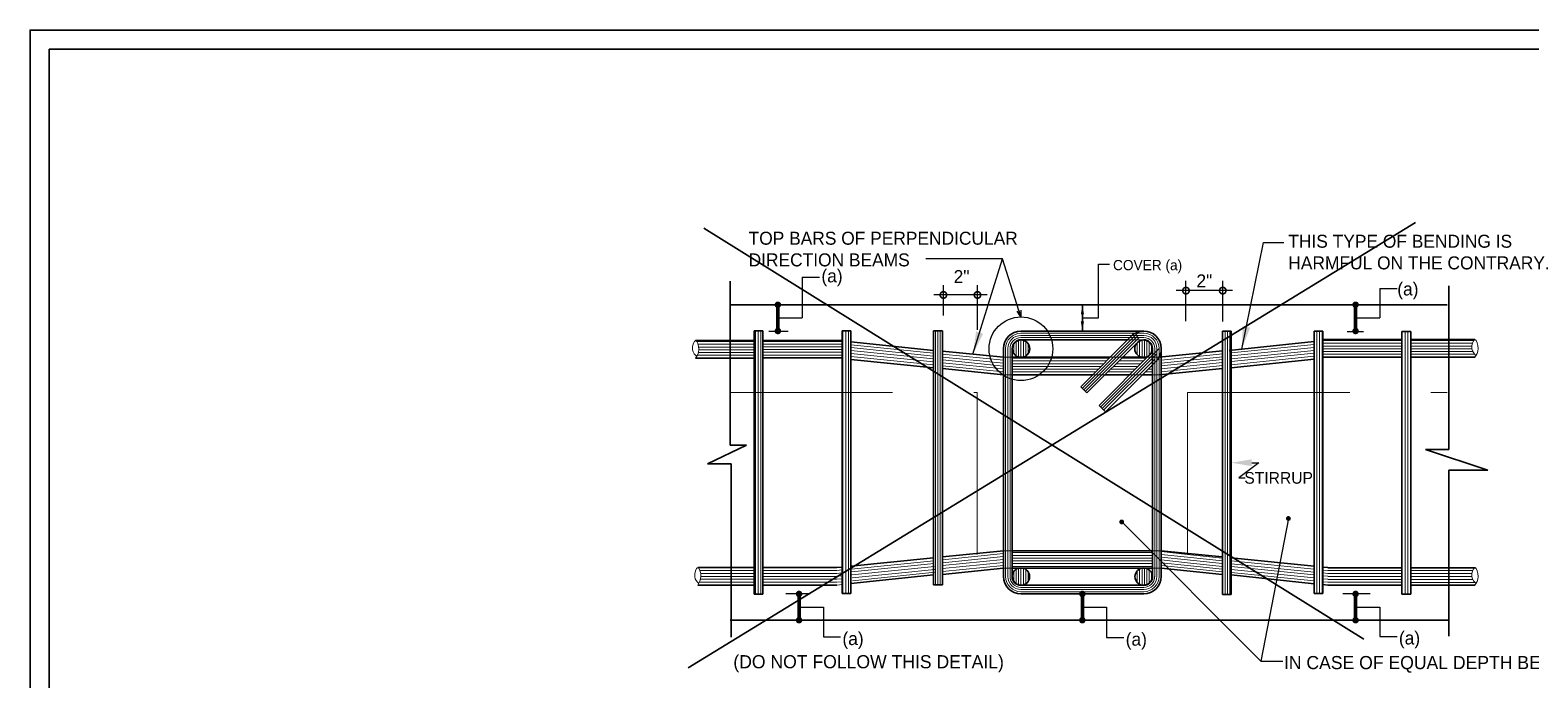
# Model space of a CAD drawing. Header units: inches. Extents: x -159432 to -126829, y -44881 to -40109.
# Drawn here: x -146908.4 to -146446, y -41915.3 to -41715.1 of the extents above; entities that cross this region are included whole.
import ezdxf

# ---------------------------------------------------------------- set-up
doc = ezdxf.new("R2010")
doc.units = ezdxf.units.IN
doc.header["$LTSCALE"] = 10
doc.header["$MEASUREMENT"] = 0
doc.header["$PDMODE"] = 34
doc.linetypes.add('DASHED', pattern=[0.75, 0.5, -0.25])
doc.layers.get('0').update_dxf_attribs({"color": 140, "lineweight": 25})
doc.layers.get('Defpoints').update_dxf_attribs({"lineweight": 25})
for name, color, linetype, lineweight in [('DASHED LIGHT', 7, 'DASHED', 15), ('DIM', 6, 'Continuous', 25), ('DIMENSION', 6, 'Continuous', 25), ('DOTS', 31, 'Continuous', 0), ('line', 134, 'Continuous', 30), ('LINTEL', 12, 'Continuous', 35)]:
    doc.layers.add(name, color=color, linetype=linetype, lineweight=lineweight)
doc.styles.add('Arial Narrow', font='ARIALN.TTF', dxfattribs={"height": 8})
doc.dimstyles.new('ARCHITECT', dxfattribs={"dimtxt": 7, "dimasz": 2, "dimexe": 6, "dimexo": 6, "dimgap": 2, "dimtad": 1, "dimdec": 1, "dimzin": 3, "dimdsep": 46, "dimlunit": 4, "dimtxsty": 'Standard', "dimblk1": 'DIM', "dimblk2": 'DIM', "dimsah": 1, "dimcen": 0.09375, "dimse1": 1, "dimse2": 1, "dimclrd": 6, "dimclre": 6, "dimclrt": 5, "dimadec": 0, "dimazin": 0, "dimtfac": 0.5, "dimtdec": 1, "dimtofl": 0, "dimtmove": 2, "dimatfit": 3, "dimldrblk": 'DIM', "dimfxl": 6, "dimfrac": 1, "dimtolj": 1, "dimtzin": 0, "dimarcsym": 0})
doc.dimstyles.new('ARCHITECT$0', dxfattribs={"dimscale": 0, "dimtxt": 8, "dimasz": 2, "dimexe": 0, "dimexo": 3, "dimgap": 2, "dimtad": 1, "dimdec": 0, "dimlfac": -1, "dimzin": 3, "dimdsep": 46, "dimlunit": 4, "dimtxsty": 'Standard', "dimblk": 'DIM', "dimcen": 0.125, "dimdle": 10.5, "dimclrd": 6, "dimclre": 6, "dimclrt": 2, "dimadec": 0, "dimazin": 0, "dimtfac": 1, "dimtdec": 0, "dimtofl": 0, "dimtmove": 2, "dimatfit": 3, "dimldrblk": 'DOT', "dimfxl": 1, "dimfrac": 2, "dimtolj": 2, "dimtzin": 3, "dimlwd": -1, "dimlwe": -1, "dimarcsym": 0})
doc.dimstyles.get("Standard").update_dxf_attribs({"dimtxt": 8, "dimasz": 2, "dimexe": 2, "dimexo": 3, "dimgap": 2, "dimtad": 1, "dimdec": 0, "dimzin": 0, "dimdsep": 46, "dimlunit": 3, "dimtxsty": 'Arial Narrow', "dimblk": 'DOT', "dimcen": 0.09, "dimclrd": 256, "dimclre": 256, "dimclrt": 256, "dimadec": 0, "dimazin": 0, "dimtfac": 1, "dimtdec": 0, "dimtix": 1, "dimtmove": 2, "dimatfit": 3, "dimldrblk": 'OPEN30', "dimfxl": 1, "dimtolj": 1, "dimtzin": 0, "dimlwd": -1, "dimlwe": -1, "dimarcsym": 0})
doc.dimstyles.new('STANDERD', dxfattribs={"dimscale": 0, "dimtxt": 4, "dimasz": 8, "dimexe": 8, "dimexo": 8, "dimgap": 2, "dimtad": 1, "dimdec": 0, "dimzin": 0, "dimdsep": 46, "dimlunit": 4, "dimtxsty": 'Standard', "dimblk": 'DOTSMALL', "dimcen": 0, "dimdle": 8, "dimclrd": 256, "dimclre": 256, "dimclrt": 2, "dimadec": 0, "dimazin": 0, "dimtfac": 1, "dimtdec": 0, "dimtmove": 2, "dimatfit": 1, "dimfxl": 1, "dimtolj": 1, "dimtzin": 0, "dimlwd": -1, "dimarcsym": 0})
pattern_1 = [(90, (-146813.2435, -42441.1013), (-0.84375, 5e-17), [])]
pattern_2 = [(90, (-146812.2954, -42602.5435), (-0.73125, 4e-17), [])]
pattern_3 = [(0, (-146812.2954, -42602.5435), (0, 0.84375), [])]
pattern_4 = [(174, (-146355.2573, -42441.1013), (0.0881959, 0.8391278), [])]

# ---------------------------------------------------------------- blocks, each defined once
blk = doc.blocks.new('_DotSmall')
at = {"color": 0, "linetype": 'ByBlock', "const_width": 0.5}
blk.add_lwpolyline([(-0.0625, 0, 1), (0.0625, 0, 1)], format="xyb", close=True, dxfattribs=at)
blk = doc.blocks.new('*D378')
at = {"layer": 'Defpoints', "color": 0, "ltscale": 6}
for p in [(-146627.05, -41796.67), (-146627.05, -41806.04), (-146616.56, -41810.4)]:
    blk.add_point(p, dxfattribs=at)
at = {"layer": 'DIMENSION', "ltscale": 6}
for p, q in [((-146613.56, -41796.67), (-146630.05, -41796.67)), ((-146627.05, -41803.04), (-146627.05, -41793.67)), ((-146616.56, -41807.4), (-146616.56, -41793.67))]:
    blk.add_line(p, q, dxfattribs=at)
at = {"layer": 'DIMENSION', "ltscale": 6, "xscale": 4, "yscale": 4, "zscale": 4, "rotation": 180}
blk.add_blockref('_DotSmall', (-146627.05, -41796.67), dxfattribs=at)
at = {"layer": 'DIMENSION', "ltscale": 6, "xscale": 4, "yscale": 4, "zscale": 4}
blk.add_blockref('_DotSmall', (-146616.56, -41796.67), dxfattribs=at)
at = {"layer": 'DIMENSION', "ltscale": 6, "insert": (-146621.46, -41791.02), "char_height": 4, "attachment_point": 5}
blk.add_mtext('\\A2;2"', dxfattribs=at)
blk = doc.blocks.new('_Dot')
at = {"color": 0, "linetype": 'ByBlock', "lineweight": -2}
blk.add_line((-0.5, 0), (-1, 0), dxfattribs=at)
at = {"color": 0, "linetype": 'ByBlock', "const_width": 0.5}
blk.add_lwpolyline([(-0.25, 0, 1), (0.25, 0, 1)], format="xyb", close=True, dxfattribs=at)
blk = doc.blocks.new('_Open30')
at = {"color": 0, "linetype": 'ByBlock', "lineweight": -2}
for p, q in [((-1, 0.27), (0, 0)), ((0, 0), (-1, -0.27)), ((0, 0), (-1, 0))]:
    blk.add_line(p, q, dxfattribs=at)
blk = doc.blocks.new('DIM')
at = {"layer": 'DIM'}
for p, q in [((0, 5.08), (0, -5.08)), ((5.08, 0), (-5.08, 0))]:
    blk.add_line(p, q, dxfattribs=at)
at = {"layer": 'DIM', "const_width": 0.64}
blk.add_lwpolyline([(-0.32, 0, 1), (0.32, 0, 1)], format="xyb", close=True, dxfattribs=at)
blk = doc.blocks.new('DOT')
blk.add_line((-0.5, 0), (-1, 0))
at = {"const_width": 0.5}
blk.add_lwpolyline([(-0.25, 0, 1), (0.25, 0, 1)], format="xyb", close=True, dxfattribs=at)
blk = doc.blocks.new('*D379')
at = {"layer": 'Defpoints', "color": 0, "ltscale": 6}
for p in [(-146552.32, -41795.34), (-146552.32, -41807.77), (-146541, -41807.84)]:
    blk.add_point(p, dxfattribs=at)
at = {"layer": 'DIMENSION', "ltscale": 6}
for p, q in [((-146552.32, -41804.77), (-146552.32, -41792.34)), ((-146541, -41804.84), (-146541, -41792.34)), ((-146538, -41795.34), (-146555.32, -41795.34))]:
    blk.add_line(p, q, dxfattribs=at)
at = {"layer": 'DIMENSION', "ltscale": 6, "xscale": 4, "yscale": 4, "zscale": 4, "rotation": 180}
blk.add_blockref('_DotSmall', (-146552.32, -41795.34), dxfattribs=at)
at = {"layer": 'DIMENSION', "ltscale": 6, "xscale": 4, "yscale": 4, "zscale": 4}
blk.add_blockref('_DotSmall', (-146541, -41795.34), dxfattribs=at)
at = {"layer": 'DIMENSION', "ltscale": 6, "insert": (-146546.66, -41792.34), "char_height": 4, "attachment_point": 5}
blk.add_mtext('\\A2;2"', dxfattribs=at)

msp = doc.modelspace()

# ---------------------------------------------------------------- hatches: boundary and pattern name
at = {"layer": 'DOTS', "ltscale": 15}
h = msp.add_hatch(dxfattribs=at)
h.set_pattern_fill('LINE', color=256, scale=6.75, angle=90, style=0)
h.set_pattern_definition(pattern_1)
h.paths.add_polyline_path([(-146685.37622, -41826.68916), (-146682.67622, -41826.68916), (-146682.67622, -41807.77577), (-146685.37622, -41807.77577)])
h = msp.add_hatch(dxfattribs=at)
h.set_pattern_fill('LINE', color=256, scale=6.75, angle=90, style=0)
h.set_pattern_definition(pattern_1)
h.paths.add_polyline_path([(-146658.25026, -41826.68916), (-146655.55026, -41826.68916), (-146655.55026, -41807.77577), (-146658.25026, -41807.77577)])
h = msp.add_hatch(dxfattribs=at)
h.set_pattern_fill('LINE', color=256, scale=5.85, angle=90, style=0)
h.set_pattern_definition(pattern_2)
h.paths.add_polyline_path([(-146627.37326, -41826.68916), (-146630.07326, -41826.68916), (-146630.07326, -41886.00016), (-146627.37326, -41886.00016)])
h.paths.add_polyline_path([(-146627.37326, -41807.77577), (-146630.07326, -41807.77577), (-146630.07326, -41826.68916), (-146627.37326, -41826.68916)])
h = msp.add_hatch(dxfattribs=at)
h.set_pattern_fill('LINE', color=256, scale=5.85, angle=90, style=0)
h.set_pattern_definition(pattern_2)
h.paths.add_polyline_path([(-146602.57342, -41815.88916, 0.351739288), (-146600.45711, -41813.25301, 0.943512779), (-146605.83889, -41812.93991, 0.023116228), (-146605.85042, -41813.18916), (-146605.85042, -41813.4429, 0.332084686), (-146603.7408, -41815.88916)])
h = msp.add_hatch(dxfattribs=at)
h.set_pattern_fill('LINE', color=256, scale=5.85, angle=90, style=0)
h.set_pattern_definition(pattern_2)
h.paths.add_polyline_path([(-146565.95008, -41815.88916), (-146564.82663, -41815.88916, 0.354079844), (-146562.68835, -41813.24824, 1), (-146568.08835, -41813.24824, 0.354079844)])
h = msp.add_hatch(dxfattribs=at)
h.set_pattern_fill('LINE', color=256, scale=5.85, angle=90, style=0)
h.set_pattern_definition(pattern_2)
h.paths.add_polyline_path([(-146541.05042, -41888.94063), (-146538.35042, -41888.94063), (-146538.35042, -41826.68916), (-146541.05042, -41826.68916)])
h.paths.add_polyline_path([(-146541.05042, -41826.68916), (-146538.35042, -41826.68916), (-146538.35042, -41807.84176), (-146541.05042, -41807.84176)])
h = msp.add_hatch(dxfattribs=at)
h.set_pattern_fill('LINE', color=256, scale=6.75, angle=90, style=0)
h.set_pattern_definition(pattern_1)
h.paths.add_polyline_path([(-146512.84491, -41826.68916), (-146510.14491, -41826.68916), (-146510.14491, -41807.84176), (-146512.84491, -41807.84176)])
h = msp.add_hatch(dxfattribs=at)
h.set_pattern_fill('LINE', color=256, scale=6.75, angle=90, style=0)
h.set_pattern_definition([(90, (-146845.953, -42441.1013), (-0.84375, 5e-17), [])])
h.paths.add_polyline_path([(-146483.08271, -41807.89249), (-146485.78271, -41807.89249), (-146485.78271, -41888.81594), (-146483.08271, -41888.81594)])
h = msp.add_hatch(dxfattribs=at)
h.set_pattern_fill('LINE', color=256, scale=6.75, style=0)
h.set_pattern_definition(pattern_3)
h.paths.add_polyline_path([(-146581.08103, -41821.28916), (-146575.68103, -41815.88916), (-146602.57342, -41815.88916, -0.109384408), (-146603.7408, -41815.88916), (-146605.85042, -41815.88916), (-146605.85042, -41821.28916)])
h = msp.add_hatch(dxfattribs=at)
h.set_pattern_fill('LINE', color=256, scale=6.75, style=0)
h.set_pattern_definition(pattern_3)
h.paths.add_polyline_path([(-146564.25485, -41815.88916), (-146564.82663, -41815.88916, -0.105173822), (-146565.95008, -41815.88916), (-146571.86265, -41815.88916), (-146577.26265, -41821.28916), (-146569.6553, -41821.28916)])
h = msp.add_hatch(dxfattribs=at)
h.set_pattern_fill('LINE', color=256, scale=6.75, style=0)
h.set_pattern_definition(pattern_3)
h.paths.add_polyline_path([(-146562.65042, -41818.21525), (-146565.72434, -41821.28916), (-146562.65042, -41821.28916)])
h = msp.add_hatch(dxfattribs=at)
h.set_pattern_fill('LINE', color=256, scale=6.75, angle=90, style=0)
h.set_pattern_definition(pattern_1)
h.paths.add_polyline_path([(-146685.37622, -41888.81594), (-146682.67622, -41888.81594), (-146682.67622, -41826.68916), (-146685.37622, -41826.68916)])
h = msp.add_hatch(dxfattribs=at)
h.set_pattern_fill('LINE', color=256, scale=6.75, angle=90, style=0)
h.set_pattern_definition(pattern_1)
h.paths.add_polyline_path([(-146655.55026, -41826.68916), (-146658.25026, -41826.68916), (-146658.25026, -41888.70016), (-146655.55026, -41888.70016)])
h = msp.add_hatch(dxfattribs=at)
h.set_pattern_fill('LINE', color=256, scale=6.75, angle=90, style=0)
h.set_pattern_definition(pattern_1)
h.paths.add_polyline_path([(-146512.84491, -41888.70016), (-146510.14491, -41888.70016), (-146510.14491, -41826.68916), (-146512.84491, -41826.68916)])
h = msp.add_hatch(dxfattribs=at)
h.set_pattern_fill('LINE', color=256, scale=6.75, style=0)
h.set_pattern_definition(pattern_3)
h.paths.add_polyline_path([(-146566.11545, -41880.87373, -0.148514651), (-146564.5461, -41880.87373), (-146562.65042, -41880.87373), (-146562.65042, -41875.47373), (-146605.85042, -41875.47373), (-146605.85042, -41880.87373), (-146604.01482, -41880.87373, -0.155567076), (-146602.37439, -41880.87373)])
h = msp.add_hatch(dxfattribs=at)
h.set_pattern_fill('LINE', color=256, scale=6.75, angle=6, style=0)
h.set_pattern_definition(pattern_4)
h.paths.add_polyline_path([(-146559.95042, -41875.47373), (-146551.85042, -41876.29463), (-146551.85042, -41881.69463), (-146559.95042, -41880.87373)])
h = msp.add_hatch(dxfattribs=at)
h.set_pattern_fill('LINE', color=256, scale=6.75, angle=6, style=0)
h.set_pattern_definition(pattern_4)
h.paths.add_polyline_path([(-146551.85042, -41876.29463), (-146541.12759, -41877.38134), (-146541.12759, -41882.78134), (-146551.85042, -41881.69463)])
h = msp.add_hatch(dxfattribs=at)
h.set_pattern_fill('LINE', color=256, scale=5.85, angle=90, style=0)
h.set_pattern_definition(pattern_2)
h.paths.add_polyline_path([(-146603.15042, -41886.08916), (-146602.64289, -41886.08916, 0.355145867), (-146600.4946, -41883.44613, 0.326440323), (-146602.37439, -41880.87373), (-146604.01482, -41880.87373, 0.277022522), (-146605.85042, -41882.95969), (-146605.85042, -41883.38916, 0.414213562)])
h = msp.add_hatch(dxfattribs=at)
h.set_pattern_fill('LINE', color=256, scale=5.85, angle=90, style=0)
h.set_pattern_definition(pattern_2)
h.paths.add_polyline_path([(-146565.35042, -41886.08916, 0.414213562), (-146562.65042, -41883.38916), (-146562.65042, -41883.13206, 0.29710898), (-146564.5461, -41880.87373), (-146566.11545, -41880.87373, 0.330258435), (-146568.03078, -41883.45719, 0.34975741), (-146565.93306, -41886.08916)])

# ---------------------------------------------------------------- linework, layer by layer
at = {"layer": 'DASHED LIGHT', "ltscale": 10}
for p, q in [((-146570.28103, -41810.48916), (-146565.35042, -41810.48916)), ((-146575.68103, -41815.88916), (-146571.86265, -41815.88916)), ((-146581.08103, -41821.28916), (-146577.26265, -41821.28916)), ((-146569.6553, -41821.28916), (-146565.72434, -41821.28916)), ((-146692.69952, -41826.68916), (-146616.65042, -41826.68916)), ((-146616.65042, -41826.68916), (-146616.65042, -41896.88916)), ((-146551.85042, -41826.68916), (-146471.82167, -41826.68916)), ((-146551.85042, -41826.68916), (-146551.85042, -41896.88916))]:
    msp.add_line(p, q, dxfattribs=at)
at = {"layer": 'DASHED LIGHT', "ltscale": 7}
for p, q in [((-146608.55042, -41815.88916), (-146605.85042, -41815.88916)), ((-146564.25485, -41815.88916), (-146562.65042, -41815.88916)), ((-146562.65042, -41815.88916), (-146559.95042, -41815.88916)), ((-146608.55042, -41821.28916), (-146605.85042, -41821.28916)), ((-146562.65042, -41821.28916), (-146559.95042, -41821.28916)), ((-146608.55042, -41875.47373), (-146605.85042, -41875.47373)), ((-146562.65042, -41875.47373), (-146559.95042, -41875.47373)), ((-146608.55042, -41880.87373), (-146605.85042, -41880.87373)), ((-146562.65042, -41880.87373), (-146559.95042, -41880.87373))]:
    msp.add_line(p, q, dxfattribs=at)
at = {"layer": 'DIMENSION', "ltscale": 15}
for p, q in [((-146579.25878, -41803.73916), (-146579.25219, -41787.22012)), ((-146579.25219, -41787.22012), (-146575.85218, -41787.22012)), ((-146670.56704, -41791.18013), (-146665.24121, -41791.18013)), ((-146670.56704, -41791.18013), (-146670.56704, -41803.74427)), ((-146492.59071, -41794.71338), (-146487.26488, -41794.71338)), ((-146492.59071, -41794.71338), (-146492.59071, -41803.74427)), ((-146678.05073, -41803.74427), (-146670.56704, -41803.74427)), ((-146584.23369, -41803.73916), (-146579.25878, -41803.73916)), ((-146500.07439, -41803.74427), (-146492.59071, -41803.74427)), ((-146674.91551, -41807.95066), (-146680.80013, -41807.95066)), ((-146497.65271, -41808.06837), (-146502.66297, -41808.06837)), ((-146529.89795, -41848.36352), (-146536.06547, -41853.01687)), ((-146536.06547, -41853.01687), (-146534.06265, -41853.01687)), ((-146668.14535, -41888.78406), (-146675.55786, -41888.78406)), ((-146495.60413, -41888.78038), (-146503.99192, -41888.78038)), ((-146671.51846, -41892.83916), (-146664.03478, -41892.83916)), ((-146664.03478, -41892.83916), (-146664.03478, -41902.05035)), ((-146584.25042, -41892.83916), (-146576.76674, -41892.83916)), ((-146576.76674, -41892.83916), (-146576.76674, -41902.23882)), ((-146500.07439, -41892.83916), (-146492.59071, -41892.83916)), ((-146492.59071, -41892.83916), (-146492.59071, -41901.87005)), ((-146664.03478, -41902.05035), (-146658.70895, -41902.05035)), ((-146576.76674, -41902.23882), (-146571.44091, -41902.23882)), ((-146492.59071, -41901.87005), (-146487.26488, -41901.87005))]:
    msp.add_line(p, q, dxfattribs=at)
msp.add_lwpolyline([(-146532.05042, -41848.36352), (-146529.89795, -41848.36352)], dxfattribs=at)
msp.add_circle((-146603.15711, -41813.25301), 9.80306, dxfattribs=at)
msp.add_solid([(-146532.05042, -41849.41352), (-146538.35042, -41848.36352), (-146532.05042, -41847.31352)], dxfattribs=at)
at = {"layer": 'DOTS', "ltscale": 15}
for p, q in [((-146603.15042, -41808.46416), (-146565.31695, -41808.46416)), ((-146603.15042, -41809.13916), (-146565.31695, -41809.13916)), ((-146603.15042, -41809.81416), (-146565.31695, -41809.81416)), ((-146567.30143, -41808.46416), (-146584.28642, -41825.44915)), ((-146567.02184, -41809.13916), (-146583.80913, -41825.92645)), ((-146566.74224, -41809.81416), (-146583.33183, -41826.40375)), ((-146510.14491, -41810.72518), (-146485.78271, -41810.72518)), ((-146483.14051, -41810.72518), (-146463.67692, -41810.72518)), ((-146471.31162, -41810.72518), (-146463.67692, -41810.72518)), ((-146685.37622, -41811.02881), (-146702.9856, -41811.02881)), ((-146685.37622, -41815.24756), (-146702.83944, -41815.24756)), ((-146685.37622, -41811.87256), (-146702.62489, -41811.87256)), ((-146685.37622, -41814.40381), (-146702.50872, -41814.40381)), ((-146685.37622, -41812.71631), (-146702.44276, -41812.71631)), ((-146685.37622, -41813.56006), (-146702.38933, -41813.56006)), ((-146658.25026, -41810.9771), (-146682.67622, -41810.9771)), ((-146658.25026, -41811.82085), (-146682.67622, -41811.82085)), ((-146658.25026, -41812.6646), (-146682.67622, -41812.6646)), ((-146658.25026, -41813.50835), (-146682.67622, -41813.50835)), ((-146658.25026, -41814.3521), (-146682.67622, -41814.3521)), ((-146658.25026, -41815.19585), (-146682.67622, -41815.19585)), ((-146655.55026, -41812.00289), (-146630.07326, -41814.58487)), ((-146655.55026, -41812.9075), (-146630.07326, -41815.48948)), ((-146655.55026, -41813.81211), (-146630.07326, -41816.39409)), ((-146655.55026, -41814.71672), (-146630.07326, -41817.2987)), ((-146627.37326, -41814.90448), (-146608.55042, -41816.76719)), ((-146607.87542, -41883.38916), (-146607.87542, -41812.93991)), ((-146607.20042, -41883.38916), (-146607.20042, -41813.12055)), ((-146606.52542, -41883.38916), (-146606.52542, -41812.94986)), ((-146560.59204, -41813.181), (-146578.57397, -41831.16165)), ((-146561.26703, -41814.81058), (-146578.09669, -41831.63897)), ((-146561.94202, -41813.16818), (-146561.94202, -41821.28916)), ((-146561.26703, -41813.16398), (-146561.26703, -41821.2913)), ((-146560.59204, -41813.15978), (-146560.59204, -41821.28916)), ((-146540.95968, -41814.80412), (-146559.95042, -41816.72875)), ((-146512.84491, -41811.92715), (-146538.35042, -41814.51202)), ((-146512.84491, -41812.86421), (-146538.35042, -41815.41795)), ((-146512.84491, -41813.7607), (-146538.35042, -41816.38659)), ((-146512.84491, -41814.65717), (-146538.35042, -41817.2264)), ((-146512.84491, -41815.5537), (-146538.35042, -41818.19554)), ((-146510.14491, -41811.56893), (-146485.67176, -41811.56893)), ((-146510.14491, -41812.41268), (-146485.67176, -41812.41268)), ((-146510.14491, -41813.25643), (-146485.67176, -41813.25643)), ((-146510.14491, -41814.10018), (-146485.67176, -41814.10018)), ((-146510.14491, -41814.94393), (-146485.78271, -41814.94393)), ((-146483.14051, -41811.56893), (-146464.05295, -41811.56893)), ((-146483.08271, -41812.41268), (-146464.22409, -41812.41268)), ((-146483.08271, -41813.25643), (-146464.23391, -41813.25643)), ((-146483.08271, -41814.10018), (-146463.98543, -41814.10018)), ((-146483.08271, -41814.94393), (-146463.37929, -41814.94393)), ((-146655.55026, -41815.62133), (-146630.07326, -41818.20331)), ((-146627.37326, -41815.7999), (-146608.55042, -41817.67142)), ((-146627.37326, -41816.69531), (-146608.55042, -41818.57572)), ((-146627.37326, -41817.59072), (-146608.55042, -41819.48012)), ((-146627.37326, -41818.48614), (-146608.55042, -41820.3846)), ((-146561.94202, -41816.44016), (-146577.61941, -41832.11628)), ((-146541.00167, -41815.71331), (-146559.95042, -41817.67999)), ((-146541.05042, -41816.59495), (-146559.95042, -41818.53797)), ((-146541.05042, -41817.52768), (-146559.95042, -41819.47082)), ((-146541.00167, -41818.38577), (-146559.95042, -41820.36623)), ((-146561.94202, -41821.28916), (-146561.94202, -41883.49867)), ((-146561.26703, -41821.2913), (-146561.30042, -41883.49867)), ((-146560.59204, -41821.28916), (-146560.59204, -41883.49867)), ((-146655.45951, -41881.13237), (-146629.98251, -41878.55039)), ((-146655.36877, -41882.02778), (-146629.89176, -41879.4458)), ((-146627.37326, -41878.27675), (-146608.55042, -41876.3783)), ((-146627.37326, -41879.17217), (-146608.55042, -41877.28277)), ((-146627.37326, -41880.06758), (-146608.55042, -41878.18717)), ((-146627.37326, -41880.96299), (-146608.55042, -41879.09147)), ((-146627.37326, -41881.85841), (-146608.55042, -41879.9957)), ((-146512.84491, -41881.14437), (-146538.35042, -41878.56735)), ((-146512.84491, -41882.04109), (-146538.35042, -41879.47186)), ((-146685.37622, -41881.57276), (-146702.05065, -41881.57276)), ((-146685.37622, -41884.27276), (-146701.86904, -41884.27276)), ((-146685.37622, -41882.47276), (-146701.82869, -41882.47276)), ((-146685.37622, -41883.37276), (-146701.75359, -41883.37276)), ((-146682.67622, -41881.57276), (-146659.85042, -41881.57276)), ((-146682.67622, -41882.47276), (-146659.85042, -41882.47276)), ((-146682.67622, -41883.37276), (-146659.85042, -41883.37276)), ((-146682.67622, -41884.27276), (-146659.85042, -41884.27276)), ((-146659.85042, -41881.57276), (-146658.25026, -41881.41495)), ((-146659.85042, -41882.47276), (-146658.25026, -41882.31887)), ((-146659.85042, -41883.359), (-146658.25026, -41883.19683)), ((-146659.85042, -41884.25441), (-146658.25026, -41884.12223)), ((-146655.27802, -41882.92319), (-146629.80102, -41880.34121)), ((-146655.18728, -41883.81861), (-146629.71027, -41881.23663)), ((-146655.09653, -41884.71402), (-146629.61952, -41882.13204)), ((-146512.84491, -41882.93775), (-146538.35042, -41880.3763)), ((-146512.84491, -41883.83444), (-146538.35042, -41881.2807)), ((-146512.84491, -41884.77071), (-146538.35042, -41882.18584)), ((-146508.65042, -41881.56817), (-146510.14491, -41881.41717)), ((-146508.65042, -41882.46361), (-146510.14491, -41882.31307)), ((-146508.65042, -41883.359), (-146510.14491, -41883.20891)), ((-146508.65042, -41884.25441), (-146510.14491, -41884.10477)), ((-146508.65222, -41884.30308), (-146485.7845, -41884.31447)), ((-146508.65177, -41883.40308), (-146485.78406, -41883.41447)), ((-146508.65132, -41882.50308), (-146485.78361, -41882.51447)), ((-146508.65087, -41881.60308), (-146485.78316, -41881.61447)), ((-146483.08271, -41881.61581), (-146463.99047, -41881.61581)), ((-146483.08271, -41882.51581), (-146464.20638, -41882.51581)), ((-146483.08271, -41883.41581), (-146464.24202, -41883.41581)), ((-146483.08271, -41884.31581), (-146463.99047, -41884.31581)), ((-146685.37622, -41885.17276), (-146702.22377, -41885.17276)), ((-146682.67622, -41885.17276), (-146659.85042, -41885.17276)), ((-146659.85042, -41885.19581), (-146658.25026, -41885.03364)), ((-146659.85042, -41886.07276), (-146658.25026, -41885.90457)), ((-146603.15042, -41886.76416), (-146565.35042, -41886.76416)), ((-146603.15042, -41887.43916), (-146565.30926, -41887.43916)), ((-146603.15042, -41888.11416), (-146565.30926, -41888.11416)), ((-146508.65042, -41885.19581), (-146510.14491, -41885.04435)), ((-146508.65266, -41885.20308), (-146485.78495, -41885.21447)), ((-146483.08271, -41885.21581), (-146463.3457, -41885.21581))]:
    msp.add_line(p, q, dxfattribs=at)
for centre, radius, start, end in [((-146603.15042, -41813.18916), 4.725, 90, 180), ((-146603.15042, -41813.18916), 4.05, 90, 180), ((-146603.15042, -41813.18916), 3.375, 90, 180), ((-146565.31695, -41813.18916), 4.725, 0.3562351, 90), ((-146565.31695, -41813.18916), 4.05, 0.3562351, 90), ((-146565.31695, -41813.18916), 3.375, 0.3562351, 90), ((-146603.15042, -41883.38916), 4.725, 180, 270), ((-146603.15042, -41883.38916), 4.05, 180, 270), ((-146603.15042, -41883.38916), 3.375, 180, 270), ((-146565.35042, -41883.38916), 4.725, 270, 0), ((-146565.35042, -41883.38916), 4.05, 270, 0), ((-146565.35042, -41883.38916), 3.375, 270, 0)]:
    msp.add_arc(centre, radius, start, end, dxfattribs=at)
for points in [[(-146703.38318, -41816.1495), (-146702.38828, -41813.50931), (-146703.38318, -41810.7495), (-146704.31789, -41813.59693), (-146703.03699, -41815.67891)], [(-146463.29482, -41815.84588), (-146462.29992, -41813.20568), (-146463.29482, -41810.44588), (-146464.22953, -41813.2933), (-146462.98271, -41815.35461)], [(-146702.74877, -41886.03866), (-146701.75387, -41883.39847), (-146702.74877, -41880.63866), (-146703.68348, -41883.48609), (-146702.40258, -41885.56807)], [(-146463.29482, -41886.08829), (-146462.29992, -41883.4481), (-146463.29482, -41880.68829), (-146464.22953, -41883.53572), (-146462.94862, -41885.6177)]]:
    msp.add_spline(points, degree=3, dxfattribs=at)
at = {"layer": 'line', "ltscale": 15}
for p, q in [((-146692.75831, -41792.46861), (-146692.75831, -41842.99386)), ((-146471.31162, -41793.88831), (-146471.31162, -41844.31246)), ((-146692.69952, -41799.68916), (-146471.82167, -41799.68916)), ((-146687.71728, -41842.99386), (-146699.70823, -41848.72723)), ((-146692.75831, -41842.99386), (-146687.71728, -41842.99386)), ((-146471.31162, -41844.31246), (-146478.56306, -41844.31246)), ((-146478.56306, -41844.31246), (-146459.34724, -41850.66216)), ((-146699.70823, -41848.72723), (-146692.39962, -41848.72723)), ((-146692.39962, -41848.72723), (-146692.39962, -41902.11917)), ((-146471.31162, -41850.66216), (-146471.31162, -41901.83333)), ((-146459.34724, -41850.66216), (-146471.31162, -41850.66216)), ((-146692.69952, -41896.88916), (-146471.31162, -41896.88916))]:
    msp.add_line(p, q, dxfattribs=at)
at = {"layer": 'line'}
msp.add_lwpolyline([(-146908.44475, -42613.58871), (-145557.4824, -42613.58871), (-145557.4824, -41715.05143), (-146908.44475, -41715.05143)], close=True, dxfattribs=at)
msp.add_lwpolyline([(-145644.38448, -41720.95837), (-146902.53781, -41720.95837), (-146902.53781, -42607.68177), (-145644.38448, -42607.68177)], dxfattribs=at)
at = {"layer": 'LINTEL', "ltscale": 15}
for p, q in [((-146705.67335, -41911.58208), (-146481.63968, -41774.3364)), ((-146497.55993, -41902.7448), (-146700.89249, -41776.06789)), ((-146703.38318, -41810.7495), (-146685.37622, -41810.7495)), ((-146685.37622, -41888.81594), (-146685.37622, -41807.77577)), ((-146685.37622, -41807.77577), (-146682.67622, -41807.77577)), ((-146682.67622, -41888.81594), (-146682.67622, -41807.77577)), ((-146682.67622, -41810.69779), (-146658.25026, -41810.69779)), ((-146658.25026, -41888.70016), (-146658.25026, -41807.77577)), ((-146658.25026, -41807.77577), (-146655.55026, -41807.77577)), ((-146655.55026, -41888.70016), (-146655.55026, -41807.77577)), ((-146630.07326, -41886.00016), (-146630.07326, -41807.77577)), ((-146630.07326, -41807.77577), (-146627.37326, -41807.77577)), ((-146627.37326, -41886.00016), (-146627.37326, -41807.77577)), ((-146603.15042, -41807.78916), (-146565.31695, -41807.78916)), ((-146603.15042, -41810.48916), (-146570.28103, -41810.48916)), ((-146569.16265, -41809.37079), (-146584.76372, -41824.97186)), ((-146565.34427, -41807.78916), (-146565.31695, -41807.78916)), ((-146541.05042, -41888.94063), (-146541.05042, -41807.84176)), ((-146541.05042, -41807.84176), (-146538.35042, -41807.84176)), ((-146538.35042, -41888.94063), (-146538.35042, -41807.84176)), ((-146512.84491, -41888.70016), (-146512.84491, -41807.84176)), ((-146512.84491, -41807.84176), (-146510.14491, -41807.84176)), ((-146510.14491, -41888.70016), (-146510.14491, -41807.84176)), ((-146510.14491, -41810.44588), (-146485.78271, -41810.44588)), ((-146485.78271, -41888.81594), (-146485.78271, -41807.89249)), ((-146485.78271, -41807.89249), (-146483.08271, -41807.89249)), ((-146483.08271, -41888.81594), (-146483.08271, -41807.89249)), ((-146483.08271, -41810.44588), (-146463.29482, -41810.44588)), ((-146655.55026, -41811.1421), (-146630.07326, -41813.81984)), ((-146627.37326, -41813.98155), (-146608.55042, -41815.88916)), ((-146608.55042, -41813.18916), (-146608.55042, -41883.38916)), ((-146605.85042, -41813.18916), (-146605.85042, -41883.38916)), ((-146567.16074, -41811.18725), (-146582.85453, -41826.88104)), ((-146563.63795, -41815.27232), (-146579.05124, -41830.68433)), ((-146562.65042, -41813.18916), (-146562.65042, -41883.38916)), ((-146541.05042, -41813.90871), (-146560.59204, -41815.88916)), ((-146559.95042, -41813.84805), (-146559.95042, -41883.38916)), ((-146559.91706, -41813.15559), (-146559.91671, -41813.2111)), ((-146512.84491, -41811.06356), (-146538.99204, -41813.81173)), ((-146703.38318, -41816.1495), (-146685.37622, -41816.1495)), ((-146682.67622, -41816.09779), (-146658.25026, -41816.09779)), ((-146655.55026, -41816.52594), (-146630.07326, -41819.10792)), ((-146627.37326, -41819.38155), (-146608.55042, -41821.28916)), ((-146605.85042, -41815.88916), (-146575.68103, -41815.88916)), ((-146561.49823, -41817.06305), (-146577.08538, -41832.6502)), ((-146571.86265, -41815.88916), (-146564.25485, -41815.88916)), ((-146541.05042, -41819.30871), (-146560.59204, -41821.28916)), ((-146512.84491, -41816.4502), (-146538.35042, -41819.1001)), ((-146510.14491, -41815.84588), (-146485.78271, -41815.84588)), ((-146483.08271, -41815.84588), (-146463.29482, -41815.84588)), ((-146605.85042, -41821.28916), (-146581.08103, -41821.28916)), ((-146577.26265, -41821.28916), (-146569.6553, -41821.28916)), ((-146565.72434, -41821.28916), (-146562.65042, -41821.28916)), ((-146584.76372, -41824.97186), (-146582.85453, -41826.88104)), ((-146579.05124, -41830.68433), (-146577.08538, -41832.6502)), ((-146627.37326, -41877.38134), (-146608.55042, -41875.47373)), ((-146605.85042, -41875.47373), (-146562.65042, -41875.47373)), ((-146541.12759, -41877.38134), (-146559.95042, -41875.47373)), ((-146655.55026, -41880.23695), (-146630.07326, -41877.65497)), ((-146512.84491, -41880.24766), (-146538.35042, -41877.66279)), ((-146702.61009, -41880.67276), (-146685.37622, -41880.67276)), ((-146682.67622, -41880.67276), (-146659.85042, -41880.67276)), ((-146659.85042, -41880.67276), (-146658.25026, -41880.51059)), ((-146655.55026, -41885.62079), (-146630.07326, -41882.94305)), ((-146627.37326, -41882.78134), (-146608.55042, -41880.87373)), ((-146605.85042, -41880.87373), (-146562.65042, -41880.87373)), ((-146541.12759, -41882.78134), (-146559.95042, -41880.87373)), ((-146512.84491, -41885.6319), (-146538.35042, -41882.95116)), ((-146508.65042, -41880.67276), (-146510.14491, -41880.5213)), ((-146508.65042, -41880.70308), (-146485.78271, -41880.71447)), ((-146483.08271, -41880.71581), (-146463.15613, -41880.72239)), ((-146702.74877, -41886.03866), (-146685.37622, -41886.05247)), ((-146685.37622, -41888.81594), (-146682.67622, -41888.81594)), ((-146682.67622, -41886.05461), (-146659.85042, -41886.07276)), ((-146658.25026, -41888.70016), (-146655.55026, -41888.70016)), ((-146630.07326, -41886.00016), (-146627.37326, -41886.00016)), ((-146603.15042, -41886.08916), (-146565.35042, -41886.08916)), ((-146603.15042, -41888.78916), (-146565.35042, -41888.78916)), ((-146541.05042, -41888.94063), (-146538.35042, -41888.94063)), ((-146512.84491, -41888.70016), (-146510.14491, -41888.70016)), ((-146508.65042, -41886.07276), (-146510.14491, -41885.91568)), ((-146508.65042, -41886.10308), (-146485.78271, -41886.09432)), ((-146485.78271, -41888.81594), (-146483.08271, -41888.81594)), ((-146483.08271, -41886.09329), (-146463.29482, -41886.08829))]:
    msp.add_line(p, q, dxfattribs=at)
for centre in [(-146603.15711, -41813.25301), (-146565.38835, -41813.24824), (-146603.1946, -41883.44613), (-146565.33078, -41883.45719)]:
    msp.add_circle(centre, 2.7, dxfattribs=at)
for centre, radius, start, end in [((-146603.15042, -41813.18916), 5.4, 90, 180), ((-146603.15042, -41813.18916), 2.7, 90, 180), ((-146565.34427, -41813.18916), 5.4, 90, 135), ((-146565.35042, -41813.18916), 2.7, 0, 90), ((-146565.31695, -41813.18916), 5.4, 0.3562351, 90), ((-146565.31661, -41813.24468), 5.4, 315, 0.3562351), ((-146603.15042, -41883.38916), 5.4, 180, 270), ((-146603.15042, -41883.38916), 2.7, 180, 270), ((-146565.35042, -41883.38916), 2.7, 270, 0), ((-146565.35042, -41883.38916), 5.4, 270, 0)]:
    msp.add_arc(centre, radius, start, end, dxfattribs=at)

# ---------------------------------------------------------------- texts
at = {"layer": 'DIMENSION', "ltscale": 8, "attachment_point": 1}
for s, insert, char_height in [('TOP BARS OF PERPENDICULAR\\PDIRECTION BEAMS', (-146687.0655, -41777.20125, -0.9), 4), ('THIS TYPE OF BENDING IS \\PHARMFUL ON THE CONTRARY.', (-146520.79553, -41778.12826, -0.9), 4), ('COVER (a)', (-146574.79196, -41785.90244, -0.9), 3.15), ('(a)', (-146664.64008, -41788.79322, -0.9), 4), ('(a)', (-146487.23143, -41792.82405, -0.9), 4), ('STIRRUP', (-146534.33923, -41851.23019, -0.9), 3.6), ('(a)', (-146658.162, -41900.54587, -0.9), 4), ('(a)', (-146570.89397, -41900.73434, -0.9), 4), ('(a)', (-146486.71794, -41900.36557, -0.9), 4), ('(DO NOT FOLLOW THIS DETAIL)', (-146691.77409, -41907.64889, -0.9), 4.05), ('IN CASE OF EQUAL DEPTH BEAM', (-146522.14829, -41907.91547, -0.9), 4.05)]:
    msp.add_mtext(s, dxfattribs=dict(at, insert=insert, char_height=char_height))

# ---------------------------------------------------------------- dimensions: what is measured, and where the dimension line sits
at = {"layer": 'DIMENSION', "ltscale": 6}
dim = msp.add_linear_dim(base=(-146627.052, -41796.66855), p1=(-146616.55773, -41810.40003), p2=(-146627.052, -41806.03803), text='2"', dimstyle='ARCHITECT$0', override={"dimscale": 1, "dimtxt": 4, "dimasz": 4, "dimexe": 3, "dimgap": 1, "dimblk1": 'DotSmall', "dimblk2": 'DotSmall', "dimsah": 1, "dimdle": 3, "dimclrd": 256, "dimclre": 256, "dimclrt": 256, "dimtfillclr": 256}, dxfattribs=at)
dim.commit()
dim.dimension.update_dxf_attribs({"geometry": '*D378', "text_midpoint": (-146621.45586, -41791.0171), "dimtype": 160})
dim = msp.add_linear_dim(base=(-146552.32317, -41795.33729), p1=(-146541.00167, -41807.84176), p2=(-146552.32317, -41807.77242), text='2"', dimstyle='ARCHITECT$0', override={"dimscale": 1, "dimtxt": 4, "dimasz": 4, "dimexe": 3, "dimgap": 1, "dimblk1": 'DotSmall', "dimblk2": 'DotSmall', "dimsah": 1, "dimdle": 3, "dimclrd": 256, "dimclre": 256, "dimclrt": 256, "dimtfillclr": 256}, dxfattribs=at)
dim.commit()
dim.dimension.update_dxf_attribs({"geometry": '*D379', "text_midpoint": (-146546.66242, -41792.33729)})

# ---------------------------------------------------------------- leaders
at = {"layer": 'DIMENSION'}
for points, override in [([(-146535.08861, -41813.37062), (-146528.42602, -41780.49449), (-146522.16723, -41780.49449)], {"dimscale": 1, "dimasz": 7, "dimtad": 0}), ([(-146617.96184, -41814.93536), (-146608.85901, -41785.53288)], {"dimscale": 1, "dimasz": 7, "dimtad": 0}), ([(-146584.23369, -41807.78916), (-146584.23369, -41799.68916)], {"dimscale": 1, "dimasz": 3, "dimtad": 0}), ([(-146584.23369, -41799.68916), (-146584.23369, -41807.78916)], {"dimscale": 1, "dimasz": 3, "dimtad": 0})]:
    msp.add_leader(points, dimstyle='STANDERD', override=override, dxfattribs=at)
at = {"layer": 'DIMENSION', "ltscale": 15}
for points, override in [([(-146603.15711, -41803.44995), (-146608.85901, -41785.53288), (-146632.47191, -41785.53288)], {"dimscale": 1, "dimgap": 3, "dimtad": 0}), ([(-146572.12239, -41866.6055), (-146529.21601, -41909.51188), (-146522.48945, -41909.51188)], {"dimasz": 6, "dimgap": 3, "dimldrblk": 'DotSmall'}), ([(-146520.76676, -41865.55311), (-146529.21601, -41909.51188)], {"dimasz": 6, "dimgap": 3, "dimldrblk": 'DotSmall'})]:
    msp.add_leader(points, dimstyle='Standard', override=override, dxfattribs=at)
at = {"layer": 'DIMENSION', "ltscale": 8}
for points in [[(-146678.05073, -41799.69427), (-146678.05073, -41807.79427)], [(-146678.05073, -41807.79427), (-146678.05073, -41799.69427)], [(-146500.07439, -41799.69427), (-146500.07439, -41807.79427)], [(-146500.07439, -41807.79427), (-146500.07439, -41799.69427)], [(-146671.51846, -41888.78916), (-146671.51846, -41896.88916)], [(-146671.51846, -41896.88916), (-146671.51846, -41888.78916)], [(-146584.25042, -41888.78916), (-146584.25042, -41896.88916)], [(-146584.25042, -41896.88916), (-146584.25042, -41888.78916)], [(-146500.07439, -41888.78916), (-146500.07439, -41896.88916)], [(-146500.07439, -41896.88916), (-146500.07439, -41888.78916)]]:
    msp.add_leader(points, dimstyle='ARCHITECT', override={"dimtxt": 8, "dimexe": 0, "dimexo": 3, "dimdec": 0, "dimlfac": -1, "dimcen": 0.125, "dimdle": 10.5, "dimse1": 0, "dimse2": 0, "dimclrt": 2, "dimtfac": 1, "dimtdec": 0, "dimldrblk": 'Dot', "dimfxl": 1, "dimfrac": 2, "dimtolj": 2, "dimtzin": 3, "dimlwd": 65535, "dimlwe": 65535}, dxfattribs=at)

doc.saveas('drawing.dxf')
